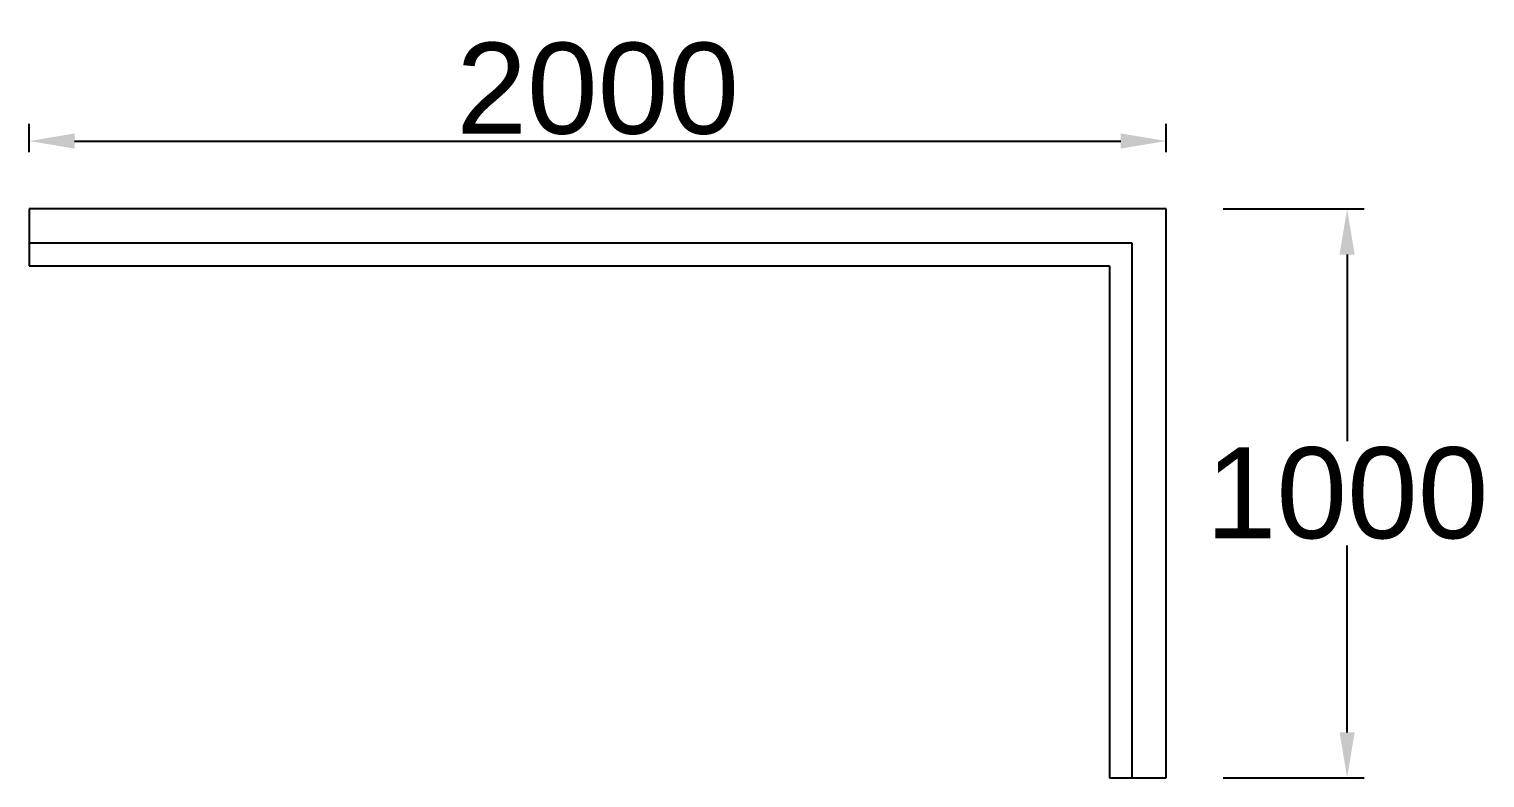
# Model space of a CAD drawing. Header units: inches. Extents: x -138455 to 599497, y -747149 to 13167.
# Drawn here: x 331153 to 333713, y -341841 to -340524 of the extents above; entities that cross this region are included whole.
import ezdxf

# ---------------------------------------------------------------- set-up
doc = ezdxf.new("R2010")
doc.units = ezdxf.units.IN
doc.header["$MEASUREMENT"] = 0
doc.header["$PDMODE"] = 35
doc.header["$PDSIZE"] = -3
doc.styles.get("Standard").update_dxf_attribs({"font": 'arial.ttf'})
doc.dimstyles.get("Standard").update_dxf_attribs({"dimtxt": 80, "dimasz": 70, "dimexe": 40, "dimexo": 80, "dimgap": 0, "dimtad": 1, "dimtih": 1, "dimtoh": 1, "dimdec": 0, "dimzin": 0, "dimdsep": 46, "dimtxsty": 'Standard', "dimcen": 0.09, "dimadec": 0, "dimazin": 0, "dimtfac": 1, "dimtdec": 0, "dimtofl": 0, "dimtmove": 0, "dimatfit": 3, "dimfxl": 0, "dimtolj": 1, "dimtzin": 0, "dimarcsym": 0})

# ---------------------------------------------------------------- blocks, each defined once
blk = doc.blocks.new('*D1772')
at = {"color": 0, "lineweight": -2, "transparency": 16777216}
for p, q in [((331153, -340740.5), (331153, -340691)), ((333153, -340740.5), (333153, -340691)), ((331233, -340721), (333073, -340721))]:
    blk.add_line(p, q, dxfattribs=at)
at = {"color": 0, "transparency": 16777216}
for points in [[(331233, -340707.7), (331233, -340734.3), (331153, -340721)], [(333073, -340707.7), (333073, -340734.3), (333153, -340721)]]:
    blk.add_solid(points, dxfattribs=at)
at = {"layer": 'Defpoints', "color": 0, "transparency": 16777216}
for p in [(333153, -340721), (331153, -340840.5), (333153, -340840.5)]:
    blk.add_point(p, dxfattribs=at)
at = {"color": 0, "transparency": 16777216, "insert": (332153, -340629.3), "char_height": 160, "attachment_point": 5}
blk.add_mtext('\\A1;2000', dxfattribs=at)
blk = doc.blocks.new('*D1773')
at = {"color": 0, "lineweight": -2, "transparency": 16777216}
for p, q in [((333253, -340840.5), (333501, -340840.5)), ((333471, -340920.5), (333471, -341248.8)), ((333471, -341760.5), (333471, -341432.2)), ((333253, -341840.5), (333501, -341840.5))]:
    blk.add_line(p, q, dxfattribs=at)
at = {"color": 0, "transparency": 16777216}
for points in [[(333457.7, -340920.5), (333484.3, -340920.5), (333471, -340840.5)], [(333457.7, -341760.5), (333484.3, -341760.5), (333471, -341840.5)]]:
    blk.add_solid(points, dxfattribs=at)
at = {"layer": 'Defpoints', "color": 0, "transparency": 16777216}
for p in [(333153, -340840.5), (333153, -341840.5), (333471, -341840.5)]:
    blk.add_point(p, dxfattribs=at)
at = {"color": 0, "transparency": 16777216, "insert": (333471, -341340.5), "char_height": 160, "attachment_point": 5}
blk.add_mtext('\\A1;1000', dxfattribs=at)

msp = doc.modelspace()

# ---------------------------------------------------------------- linework, layer by layer
for p, q in [((333153, -340840.5), (331153, -340840.5)), ((331153, -340840.5), (331153, -340940.5)), ((333153, -340840.5), (333053, -340840.5)), ((333153, -341840.5), (333153, -340840.5)), ((333153, -340940.5), (333153, -340840.5)), ((333093, -340900.5), (331153, -340900.5)), ((333093, -341840.5), (333093, -340900.5)), ((331153, -340940.5), (333053, -340940.5)), ((333053, -340940.5), (333053, -341840.5)), ((333053, -341840.5), (333153, -341840.5))]:
    msp.add_line(p, q)

# ---------------------------------------------------------------- dimensions: what is measured, and where the dimension line sits
dim = msp.add_linear_dim(base=(333153, -340721), p1=(331153, -340840.5), p2=(333153, -340840.5), dimstyle='Standard', override={"dimtxt": 160, "dimasz": 80, "dimexe": 30, "dimexo": 100, "dimgap": 10, "dimfxl": 100})
dim.commit()
dim.dimension.update_dxf_attribs({"geometry": '*D1772', "text_midpoint": (332153, -340629.3)})
dim = msp.add_linear_dim(base=(333471, -341840.5), p1=(333153, -340840.5), p2=(333153, -341840.5), angle=90, dimstyle='Standard', override={"dimtxt": 160, "dimasz": 80, "dimexe": 30, "dimexo": 100, "dimgap": 10, "dimfxl": 100})
dim.commit()
dim.dimension.update_dxf_attribs({"geometry": '*D1773', "text_midpoint": (333471, -341340.5)})

doc.saveas('drawing.dxf')
